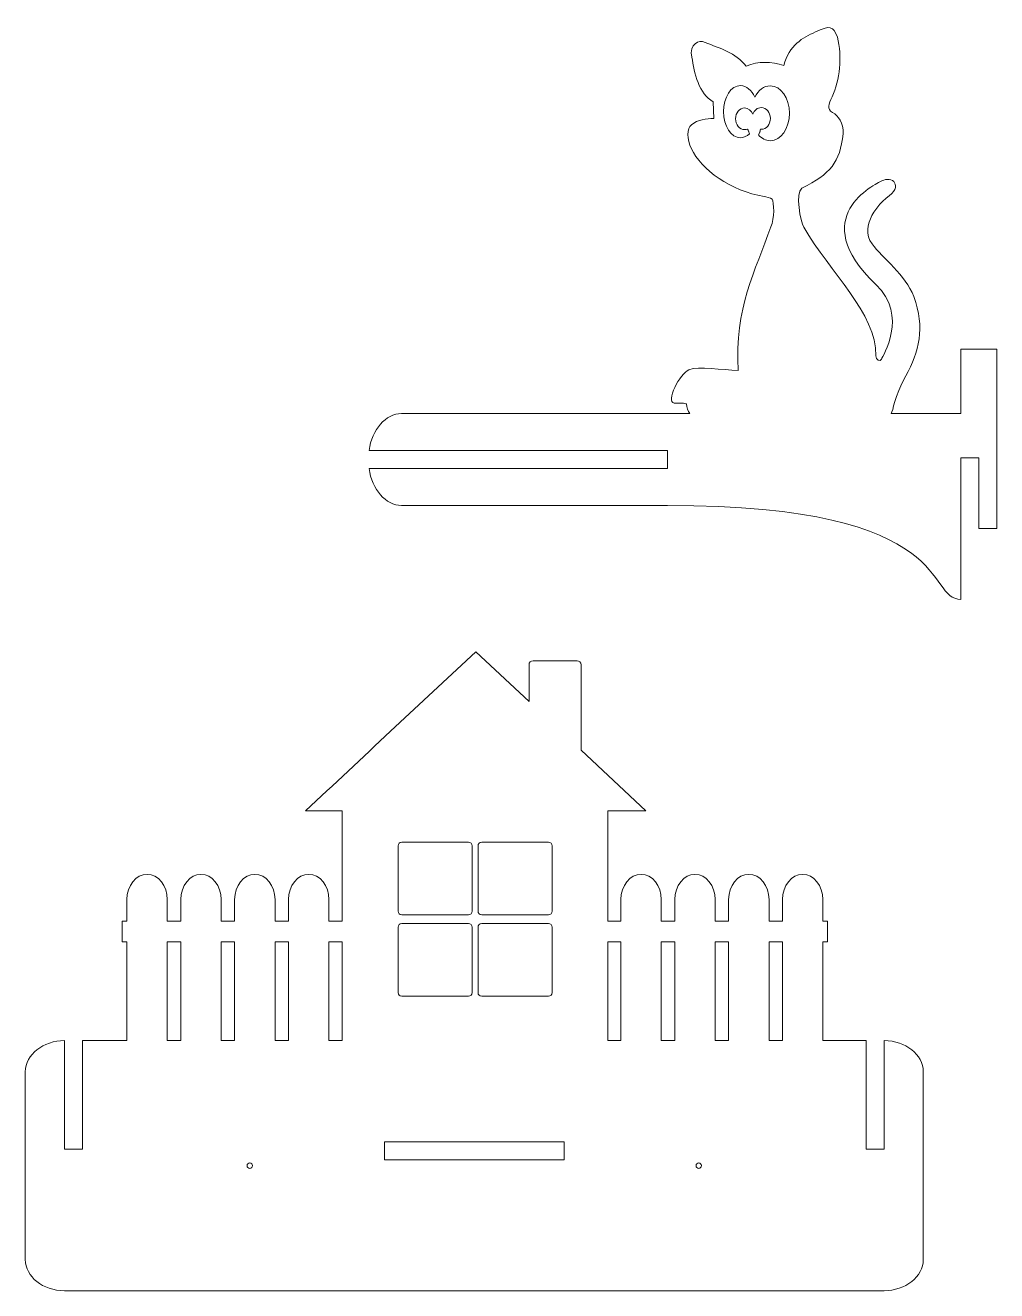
# Model space of a CAD drawing. Header units: millimetres. Extents: x -643 to 461, y -618 to 587.
# Drawn here: x -643 to -102, y -117 to 587 of the extents above; entities that cross this region are included whole.
import ezdxf

# ---------------------------------------------------------------- set-up
doc = ezdxf.new("R2010")
doc.units = ezdxf.units.MM
doc.header["$MEASUREMENT"] = 0
doc.layers.add('layer 1', color=7, linetype='Continuous')
doc.layers.add('layer 2', color=7, linetype='Continuous')

msp = doc.modelspace()

# ---------------------------------------------------------------- linework, layer by layer
at = {"layer": 'layer 1', "color": 250, "lineweight": 9}
for points, knots in [([(-621.4244, 22.0459), (-621.4244, 22.0459), (-621.4244, -38.4746), (-621.4244, -38.4746), (-621.4244, -38.4746), (-621.4244, -38.4746), (-611.4243, -38.4746), (-611.4243, -38.4746), (-611.4243, -38.4746), (-611.4243, -38.4746), (-611.4243, 22.0459), (-611.4243, 22.0459), (-611.4243, 22.0459), (-611.4243, 22.0459), (-586.7422, 22.046), (-586.7422, 22.046), (-586.7422, 22.046), (-586.7422, 22.046), (-586.7422, 77.0802), (-586.7422, 77.0802), (-586.7422, 77.0802), (-586.7422, 77.0802), (-589.383, 77.0802), (-589.383, 77.0802), (-589.383, 77.0802), (-589.383, 77.0802), (-589.383, 88.4972), (-589.383, 88.4972), (-589.383, 88.4972), (-589.383, 88.4972), (-586.7422, 88.4972), (-586.7422, 88.4972), (-586.7422, 88.4972), (-586.7422, 88.4972), (-586.7422, 100.6166), (-586.7422, 100.6166), (-586.7422, 100.6166), (-586.7422, 108.3038), (-581.6779, 114.5932), (-575.4882, 114.5932), (-575.4882, 114.5932), (-569.2985, 114.5932), (-564.2343, 108.3038), (-564.2343, 100.6166), (-564.2343, 100.6166), (-564.2343, 100.6166), (-564.2343, 88.4972), (-564.2343, 88.4972), (-564.2343, 88.4972), (-564.2343, 88.4972), (-556.7422, 88.4972), (-556.7422, 88.4972), (-556.7422, 88.4972), (-556.7422, 88.4972), (-556.7422, 100.6166), (-556.7422, 100.6166), (-556.7422, 100.6166), (-556.7422, 108.3038), (-551.678, 114.5932), (-545.4883, 114.5932), (-545.4883, 114.5932), (-539.2986, 114.5932), (-534.2343, 108.3038), (-534.2343, 100.6166), (-534.2343, 100.6166), (-534.2343, 100.6166), (-534.2343, 88.4972), (-534.2343, 88.4972), (-534.2343, 88.4972), (-534.2343, 88.4972), (-526.7421, 88.4972), (-526.7421, 88.4972), (-526.7421, 88.4972), (-526.7421, 88.4972), (-526.7421, 100.6166), (-526.7421, 100.6166), (-526.7421, 100.6166), (-526.7421, 108.3038), (-521.678, 114.5932), (-515.4883, 114.5932), (-515.4883, 114.5932), (-509.2986, 114.5932), (-504.2344, 108.3038), (-504.2344, 100.6166), (-504.2344, 100.6166), (-504.2344, 100.6166), (-504.2344, 88.4972), (-504.2344, 88.4972), (-504.2344, 88.4972), (-504.2344, 88.4972), (-496.7421, 88.4972), (-496.7421, 88.4972), (-496.7421, 88.4972), (-496.7421, 88.4972), (-496.7421, 100.6166), (-496.7421, 100.6166), (-496.7421, 100.6166), (-496.7421, 108.3038), (-491.6779, 114.5932), (-485.4882, 114.5932), (-485.4882, 114.5932), (-479.2985, 114.5932), (-474.2343, 108.3038), (-474.2343, 100.6166), (-474.2343, 100.6166), (-474.2343, 100.6166), (-474.2343, 88.4972), (-474.2343, 88.4972), (-474.2343, 88.4972), (-474.2343, 88.4972), (-466.9481, 88.4972), (-466.9481, 88.4972), (-466.9481, 88.4972), (-466.9481, 88.4972), (-466.9481, 149.9168), (-466.9481, 149.9168), (-466.9481, 149.9168), (-466.9481, 149.9168), (-487.2824, 149.9168), (-487.2824, 149.9168), (-487.2824, 149.9168), (-471.489, 164.6889), (-455.6953, 179.461), (-439.9018, 194.2331), (-439.9018, 194.2331), (-439.9018, 194.2331), (-392.5212, 238.5492), (-392.5212, 238.5492), (-392.5212, 238.5492), (-392.5212, 238.5492), (-362.837, 210.7849), (-362.837, 210.7849), (-362.837, 210.7849), (-362.837, 210.7849), (-362.837, 231.2097), (-362.837, 231.2097), (-362.837, 231.2097), (-362.837, 232.4656), (-361.8095, 233.4931), (-360.5537, 233.4931), (-360.5537, 233.4931), (-360.5537, 233.4931), (-336.0887, 233.4931), (-336.0887, 233.4931), (-336.0887, 233.4931), (-334.8328, 233.4931), (-333.8053, 232.4656), (-333.8053, 231.2097), (-333.8053, 231.2097), (-333.8053, 231.2097), (-333.8053, 183.6308), (-333.8053, 183.6308), (-333.8053, 183.6308), (-333.8053, 183.6308), (-297.7602, 149.9168), (-297.7602, 149.9168), (-297.7602, 149.9168), (-297.7602, 149.9168), (-318.8533, 149.9168), (-318.8533, 149.9168), (-318.8533, 149.9168), (-318.8533, 149.9168), (-318.8533, 88.4972), (-318.8533, 88.4972), (-318.8533, 88.4972), (-318.8533, 88.4972), (-311.6769, 88.4972), (-311.6769, 88.4972), (-311.6769, 88.4972), (-311.6769, 88.4972), (-311.6769, 100.6166), (-311.6769, 100.6166), (-311.6769, 100.6166), (-311.6769, 108.3038), (-306.6127, 114.5932), (-300.423, 114.5932), (-300.423, 114.5932), (-294.2333, 114.5932), (-289.1691, 108.3038), (-289.1691, 100.6166), (-289.1691, 100.6166), (-289.1691, 100.6166), (-289.1691, 88.4972), (-289.1691, 88.4972), (-289.1691, 88.4972), (-289.1691, 88.4972), (-281.6768, 88.4972), (-281.6768, 88.4972), (-281.6768, 88.4972), (-281.6768, 88.4972), (-281.6768, 100.6166), (-281.6768, 100.6166), (-281.6768, 100.6166), (-281.6768, 108.3038), (-276.6126, 114.5932), (-270.4229, 114.5932), (-270.4229, 114.5932), (-264.2333, 114.5932), (-259.1691, 108.3038), (-259.1691, 100.6166), (-259.1691, 100.6166), (-259.1691, 100.6166), (-259.1691, 88.4972), (-259.1691, 88.4972), (-259.1691, 88.4972), (-259.1691, 88.4972), (-251.6768, 88.4972), (-251.6768, 88.4972), (-251.6768, 88.4972), (-251.6768, 88.4972), (-251.6768, 100.6166), (-251.6768, 100.6166), (-251.6768, 100.6166), (-251.6768, 108.3038), (-246.6126, 114.5932), (-240.4229, 114.5932), (-240.4229, 114.5932), (-234.2332, 114.5932), (-229.169, 108.3038), (-229.169, 100.6166), (-229.169, 100.6166), (-229.169, 100.6166), (-229.169, 88.4972), (-229.169, 88.4972), (-229.169, 88.4972), (-229.169, 88.4972), (-221.6769, 88.4972), (-221.6769, 88.4972), (-221.6769, 88.4972), (-221.6769, 88.4972), (-221.6769, 100.6166), (-221.6769, 100.6166), (-221.6769, 100.6166), (-221.6769, 108.3038), (-216.6127, 114.5932), (-210.423, 114.5932), (-210.423, 114.5932), (-204.2333, 114.5932), (-199.169, 108.3038), (-199.169, 100.6166), (-199.169, 100.6166), (-199.169, 100.6166), (-199.169, 88.4972), (-199.169, 88.4972), (-199.169, 88.4972), (-199.169, 88.4972), (-196.5282, 88.4972), (-196.5282, 88.4972), (-196.5282, 88.4972), (-196.5282, 88.4972), (-196.5282, 77.0802), (-196.5282, 77.0802), (-196.5282, 77.0802), (-196.5282, 77.0802), (-199.169, 77.0802), (-199.169, 77.0802), (-199.169, 77.0802), (-199.169, 77.0802), (-199.169, 22.0468), (-199.169, 22.0468), (-199.169, 22.0468), (-199.169, 22.0468), (-175.0295, 22.0469), (-175.0295, 22.0469), (-175.0295, 22.0469), (-175.0295, 22.0469), (-175.0295, -38.4736), (-175.0295, -38.4736), (-175.0295, -38.4736), (-175.0295, -38.4736), (-165.0296, -38.4736), (-165.0296, -38.4736), (-165.0296, -38.4736), (-165.0296, -38.4736), (-165.0296, 22.0459), (-165.0296, 22.0459), (-165.0296, 22.0459), (-153.0821, 22.0042), (-143.3233, 14.2263), (-143.3233, 4.7246), (-143.3233, 4.7246), (-143.3233, 4.7246), (-143.3233, -99.8609), (-143.3233, -99.8609), (-143.3233, -99.8609), (-143.3233, -109.3881), (-153.1345, -117.1831), (-165.1258, -117.1831), (-165.1258, -117.1831), (-165.1258, -117.1831), (-621.5207, -117.1831), (-621.5207, -117.1831), (-621.5207, -117.1831), (-633.5121, -117.1831), (-643.3232, -109.3881), (-643.3232, -99.8609), (-643.3232, -99.8609), (-643.3232, -99.8609), (-643.3232, 4.7246), (-643.3232, 4.7246), (-643.3232, 4.7246), (-643.3232, 14.2519), (-633.4159, 22.0459), (-621.4244, 22.0459)], [0, 0, 0, 0, 0.01298701, 0.01298701, 0.01298701, 0.01298701, 0.02597403, 0.02597403, 0.02597403, 0.02597403, 0.03896104, 0.03896104, 0.03896104, 0.03896104, 0.05194805, 0.05194805, 0.05194805, 0.05194805, 0.06493506, 0.06493506, 0.06493506, 0.06493506, 0.07792208, 0.07792208, 0.07792208, 0.07792208, 0.09090909, 0.09090909, 0.09090909, 0.09090909, 0.1038961, 0.1038961, 0.1038961, 0.1038961, 0.11688312, 0.11688312, 0.11688312, 0.11688312, 0.12987013, 0.12987013, 0.12987013, 0.12987013, 0.14285714, 0.14285714, 0.14285714, 0.14285714, 0.15584416, 0.15584416, 0.15584416, 0.15584416, 0.16883117, 0.16883117, 0.16883117, 0.16883117, 0.18181818, 0.18181818, 0.18181818, 0.18181818, 0.19480519, 0.19480519, 0.19480519, 0.19480519, 0.20779221, 0.20779221, 0.20779221, 0.20779221, 0.22077922, 0.22077922, 0.22077922, 0.22077922, 0.23376623, 0.23376623, 0.23376623, 0.23376623, 0.24675325, 0.24675325, 0.24675325, 0.24675325, 0.25974026, 0.25974026, 0.25974026, 0.25974026, 0.27272727, 0.27272727, 0.27272727, 0.27272727, 0.28571429, 0.28571429, 0.28571429, 0.28571429, 0.2987013, 0.2987013, 0.2987013, 0.2987013, 0.31168831, 0.31168831, 0.31168831, 0.31168831, 0.32467532, 0.32467532, 0.32467532, 0.32467532, 0.33766234, 0.33766234, 0.33766234, 0.33766234, 0.35064935, 0.35064935, 0.35064935, 0.35064935, 0.36363636, 0.36363636, 0.36363636, 0.36363636, 0.37662338, 0.37662338, 0.37662338, 0.37662338, 0.38961039, 0.38961039, 0.38961039, 0.38961039, 0.4025974, 0.4025974, 0.4025974, 0.4025974, 0.41558442, 0.41558442, 0.41558442, 0.41558442, 0.42857143, 0.42857143, 0.42857143, 0.42857143, 0.44155844, 0.44155844, 0.44155844, 0.44155844, 0.45454545, 0.45454545, 0.45454545, 0.45454545, 0.46753247, 0.46753247, 0.46753247, 0.46753247, 0.48051948, 0.48051948, 0.48051948, 0.48051948, 0.49350649, 0.49350649, 0.49350649, 0.49350649, 0.50649351, 0.50649351, 0.50649351, 0.50649351, 0.51948052, 0.51948052, 0.51948052, 0.51948052, 0.53246753, 0.53246753, 0.53246753, 0.53246753, 0.54545455, 0.54545455, 0.54545455, 0.54545455, 0.55844156, 0.55844156, 0.55844156, 0.55844156, 0.57142857, 0.57142857, 0.57142857, 0.57142857, 0.58441558, 0.58441558, 0.58441558, 0.58441558, 0.5974026, 0.5974026, 0.5974026, 0.5974026, 0.61038961, 0.61038961, 0.61038961, 0.61038961, 0.62337662, 0.62337662, 0.62337662, 0.62337662, 0.63636364, 0.63636364, 0.63636364, 0.63636364, 0.64935065, 0.64935065, 0.64935065, 0.64935065, 0.66233766, 0.66233766, 0.66233766, 0.66233766, 0.67532468, 0.67532468, 0.67532468, 0.67532468, 0.68831169, 0.68831169, 0.68831169, 0.68831169, 0.7012987, 0.7012987, 0.7012987, 0.7012987, 0.71428571, 0.71428571, 0.71428571, 0.71428571, 0.72727273, 0.72727273, 0.72727273, 0.72727273, 0.74025974, 0.74025974, 0.74025974, 0.74025974, 0.75324675, 0.75324675, 0.75324675, 0.75324675, 0.76623377, 0.76623377, 0.76623377, 0.76623377, 0.77922078, 0.77922078, 0.77922078, 0.77922078, 0.79220779, 0.79220779, 0.79220779, 0.79220779, 0.80519481, 0.80519481, 0.80519481, 0.80519481, 0.81818182, 0.81818182, 0.81818182, 0.81818182, 0.83116883, 0.83116883, 0.83116883, 0.83116883, 0.84415584, 0.84415584, 0.84415584, 0.84415584, 0.85714286, 0.85714286, 0.85714286, 0.85714286, 0.87012987, 0.87012987, 0.87012987, 0.87012987, 0.88311688, 0.88311688, 0.88311688, 0.88311688, 0.8961039, 0.8961039, 0.8961039, 0.8961039, 0.90909091, 0.90909091, 0.90909091, 0.90909091, 0.92207792, 0.92207792, 0.92207792, 0.92207792, 0.93506494, 0.93506494, 0.93506494, 0.93506494, 0.94805195, 0.94805195, 0.94805195, 0.94805195, 0.96103896, 0.96103896, 0.96103896, 0.96103896, 0.97402597, 0.97402597, 0.97402597, 0.97402597, 1, 1, 1, 1]), ([(-394.4785, 94.1074), (-394.4785, 92.9953), (-395.3883, 92.0854), (-396.5004, 92.0854), (-396.5004, 92.0854), (-396.5004, 92.0854), (-433.7207, 92.0854), (-433.7207, 92.0854), (-433.7207, 92.0854), (-434.8328, 92.0854), (-435.7428, 92.9953), (-435.7428, 94.1074), (-435.7428, 94.1074), (-435.7428, 94.1074), (-435.7428, 130.5122), (-435.7428, 130.5122), (-435.7428, 130.5122), (-435.7428, 131.6243), (-434.8328, 132.5342), (-433.7207, 132.5342), (-433.7207, 132.5342), (-433.7207, 132.5342), (-396.5004, 132.5342), (-396.5004, 132.5342), (-396.5004, 132.5342), (-395.3883, 132.5342), (-394.4785, 131.6243), (-394.4785, 130.5122), (-394.4785, 130.5122), (-394.4785, 130.5122), (-394.4785, 94.1074), (-394.4785, 94.1074)], [0, 0, 0, 0, 0.11111111, 0.11111111, 0.11111111, 0.11111111, 0.22222222, 0.22222222, 0.22222222, 0.22222222, 0.33333333, 0.33333333, 0.33333333, 0.33333333, 0.44444444, 0.44444444, 0.44444444, 0.44444444, 0.55555556, 0.55555556, 0.55555556, 0.55555556, 0.66666667, 0.66666667, 0.66666667, 0.66666667, 0.77777778, 0.77777778, 0.77777778, 0.77777778, 1, 1, 1, 1]), ([(-349.9521, 94.1078), (-349.9521, 92.9954), (-350.8621, 92.0854), (-351.9746, 92.0854), (-351.9746, 92.0854), (-351.9746, 92.0854), (-389.1941, 92.0854), (-389.1941, 92.0854), (-389.1941, 92.0854), (-390.3064, 92.0854), (-391.2165, 92.9954), (-391.2165, 94.1078), (-391.2165, 94.1078), (-391.2165, 94.1078), (-391.2165, 130.5118), (-391.2165, 130.5118), (-391.2165, 130.5118), (-391.2165, 131.6242), (-390.3064, 132.5342), (-389.1941, 132.5342), (-389.1941, 132.5342), (-389.1941, 132.5342), (-351.9746, 132.5342), (-351.9746, 132.5342), (-351.9746, 132.5342), (-350.8621, 132.5342), (-349.9521, 131.6242), (-349.9521, 130.5118), (-349.9521, 130.5118), (-349.9521, 130.5118), (-349.9521, 94.1078), (-349.9521, 94.1078)], [0, 0, 0, 0, 0.11111111, 0.11111111, 0.11111111, 0.11111111, 0.22222222, 0.22222222, 0.22222222, 0.22222222, 0.33333333, 0.33333333, 0.33333333, 0.33333333, 0.44444444, 0.44444444, 0.44444444, 0.44444444, 0.55555556, 0.55555556, 0.55555556, 0.55555556, 0.66666667, 0.66666667, 0.66666667, 0.66666667, 0.77777778, 0.77777778, 0.77777778, 0.77777778, 1, 1, 1, 1]), ([(-394.4785, 48.766), (-394.4785, 47.6536), (-395.3884, 46.7436), (-396.5009, 46.7436), (-396.5009, 46.7436), (-396.5009, 46.7436), (-433.7204, 46.7436), (-433.7204, 46.7436), (-433.7204, 46.7436), (-434.8327, 46.7436), (-435.7428, 47.6536), (-435.7428, 48.766), (-435.7428, 48.766), (-435.7428, 48.766), (-435.7428, 85.17), (-435.7428, 85.17), (-435.7428, 85.17), (-435.7428, 86.2824), (-434.8327, 87.1924), (-433.7204, 87.1924), (-433.7204, 87.1924), (-433.7204, 87.1924), (-396.5009, 87.1924), (-396.5009, 87.1924), (-396.5009, 87.1924), (-395.3884, 87.1924), (-394.4785, 86.2824), (-394.4785, 85.17), (-394.4785, 85.17), (-394.4785, 85.17), (-394.4785, 48.766), (-394.4785, 48.766)], [0, 0, 0, 0, 0.11111111, 0.11111111, 0.11111111, 0.11111111, 0.22222222, 0.22222222, 0.22222222, 0.22222222, 0.33333333, 0.33333333, 0.33333333, 0.33333333, 0.44444444, 0.44444444, 0.44444444, 0.44444444, 0.55555556, 0.55555556, 0.55555556, 0.55555556, 0.66666667, 0.66666667, 0.66666667, 0.66666667, 0.77777778, 0.77777778, 0.77777778, 0.77777778, 1, 1, 1, 1]), ([(-349.9521, 48.766), (-349.9521, 47.6536), (-350.8621, 46.7436), (-351.9746, 46.7436), (-351.9746, 46.7436), (-351.9746, 46.7436), (-389.1941, 46.7436), (-389.1941, 46.7436), (-389.1941, 46.7436), (-390.3064, 46.7436), (-391.2165, 47.6536), (-391.2165, 48.766), (-391.2165, 48.766), (-391.2165, 48.766), (-391.2165, 85.17), (-391.2165, 85.17), (-391.2165, 85.17), (-391.2165, 86.2824), (-390.3064, 87.1924), (-389.1941, 87.1924), (-389.1941, 87.1924), (-389.1941, 87.1924), (-351.9746, 87.1924), (-351.9746, 87.1924), (-351.9746, 87.1924), (-350.8621, 87.1924), (-349.9521, 86.2824), (-349.9521, 85.17), (-349.9521, 85.17), (-349.9521, 85.17), (-349.9521, 48.766), (-349.9521, 48.766)], [0, 0, 0, 0, 0.11111111, 0.11111111, 0.11111111, 0.11111111, 0.22222222, 0.22222222, 0.22222222, 0.22222222, 0.33333333, 0.33333333, 0.33333333, 0.33333333, 0.44444444, 0.44444444, 0.44444444, 0.44444444, 0.55555556, 0.55555556, 0.55555556, 0.55555556, 0.66666667, 0.66666667, 0.66666667, 0.66666667, 0.77777778, 0.77777778, 0.77777778, 0.77777778, 1, 1, 1, 1]), ([(-564.2343, 22.046), (-564.2343, 22.046), (-556.7422, 22.046), (-556.7422, 22.046), (-556.7422, 22.046), (-556.7422, 22.046), (-556.7422, 77.0802), (-556.7422, 77.0802), (-556.7422, 77.0802), (-556.7422, 77.0802), (-564.2343, 77.0802), (-564.2343, 77.0802), (-564.2343, 77.0802), (-564.2343, 77.0802), (-564.2343, 22.046), (-564.2343, 22.046)], [0, 0, 0, 0, 0.2, 0.2, 0.2, 0.2, 0.4, 0.4, 0.4, 0.4, 0.6, 0.6, 0.6, 0.6, 1, 1, 1, 1]), ([(-534.2343, 22.0461), (-534.2343, 22.0461), (-526.7421, 22.0461), (-526.7421, 22.0461), (-526.7421, 22.0461), (-526.7421, 22.0461), (-526.7421, 77.0802), (-526.7421, 77.0802), (-526.7421, 77.0802), (-526.7421, 77.0802), (-534.2343, 77.0802), (-534.2343, 77.0802), (-534.2343, 77.0802), (-534.2343, 77.0802), (-534.2343, 22.0461), (-534.2343, 22.0461)], [0, 0, 0, 0, 0.2, 0.2, 0.2, 0.2, 0.4, 0.4, 0.4, 0.4, 0.6, 0.6, 0.6, 0.6, 1, 1, 1, 1]), ([(-504.2344, 22.0461), (-504.2344, 22.0461), (-496.7421, 22.0462), (-496.7421, 22.0462), (-496.7421, 22.0462), (-496.7421, 22.0462), (-496.7421, 77.0802), (-496.7421, 77.0802), (-496.7421, 77.0802), (-496.7421, 77.0802), (-504.2344, 77.0802), (-504.2344, 77.0802), (-504.2344, 77.0802), (-504.2344, 77.0802), (-504.2344, 22.0461), (-504.2344, 22.0461)], [0, 0, 0, 0, 0.2, 0.2, 0.2, 0.2, 0.4, 0.4, 0.4, 0.4, 0.6, 0.6, 0.6, 0.6, 1, 1, 1, 1]), ([(-474.2343, 22.0462), (-474.2343, 22.0462), (-466.9481, 22.0462), (-466.9481, 22.0462), (-466.9481, 22.0462), (-466.9481, 22.0462), (-466.9481, 77.0802), (-466.9481, 77.0802), (-466.9481, 77.0802), (-466.9481, 77.0802), (-474.2343, 77.0802), (-474.2343, 77.0802), (-474.2343, 77.0802), (-474.2343, 77.0802), (-474.2343, 22.0462), (-474.2343, 22.0462)], [0, 0, 0, 0, 0.2, 0.2, 0.2, 0.2, 0.4, 0.4, 0.4, 0.4, 0.6, 0.6, 0.6, 0.6, 1, 1, 1, 1]), ([(-318.8533, 22.0466), (-318.8533, 22.0466), (-311.6769, 22.0466), (-311.6769, 22.0466), (-311.6769, 22.0466), (-311.6769, 22.0466), (-311.6769, 77.0802), (-311.6769, 77.0802), (-311.6769, 77.0802), (-311.6769, 77.0802), (-318.8533, 77.0802), (-318.8533, 77.0802), (-318.8533, 77.0802), (-318.8533, 77.0802), (-318.8533, 22.0466), (-318.8533, 22.0466)], [0, 0, 0, 0, 0.2, 0.2, 0.2, 0.2, 0.4, 0.4, 0.4, 0.4, 0.6, 0.6, 0.6, 0.6, 1, 1, 1, 1]), ([(-289.1691, 22.0466), (-289.1691, 22.0466), (-281.6768, 22.0467), (-281.6768, 22.0467), (-281.6768, 22.0467), (-281.6768, 22.0467), (-281.6768, 77.0802), (-281.6768, 77.0802), (-281.6768, 77.0802), (-281.6768, 77.0802), (-289.1691, 77.0802), (-289.1691, 77.0802), (-289.1691, 77.0802), (-289.1691, 77.0802), (-289.1691, 22.0466), (-289.1691, 22.0466)], [0, 0, 0, 0, 0.2, 0.2, 0.2, 0.2, 0.4, 0.4, 0.4, 0.4, 0.6, 0.6, 0.6, 0.6, 1, 1, 1, 1]), ([(-259.1691, 22.0467), (-259.1691, 22.0467), (-251.6768, 22.0467), (-251.6768, 22.0467), (-251.6768, 22.0467), (-251.6768, 22.0467), (-251.6768, 77.0802), (-251.6768, 77.0802), (-251.6768, 77.0802), (-251.6768, 77.0802), (-259.1691, 77.0802), (-259.1691, 77.0802), (-259.1691, 77.0802), (-259.1691, 77.0802), (-259.1691, 22.0467), (-259.1691, 22.0467)], [0, 0, 0, 0, 0.2, 0.2, 0.2, 0.2, 0.4, 0.4, 0.4, 0.4, 0.6, 0.6, 0.6, 0.6, 1, 1, 1, 1]), ([(-229.169, 22.0468), (-229.169, 22.0468), (-221.6769, 22.0468), (-221.6769, 22.0468), (-221.6769, 22.0468), (-221.6769, 22.0468), (-221.6769, 77.0802), (-221.6769, 77.0802), (-221.6769, 77.0802), (-221.6769, 77.0802), (-229.169, 77.0802), (-229.169, 77.0802), (-229.169, 77.0802), (-229.169, 77.0802), (-229.169, 22.0468), (-229.169, 22.0468)], [0, 0, 0, 0, 0.2, 0.2, 0.2, 0.2, 0.4, 0.4, 0.4, 0.4, 0.6, 0.6, 0.6, 0.6, 1, 1, 1, 1]), ([(-443.275, -34.3243), (-443.275, -34.3243), (-343.2749, -34.3243), (-343.2749, -34.3243), (-343.2749, -34.3243), (-343.2749, -34.3243), (-343.2749, -44.3243), (-343.2749, -44.3243), (-343.2749, -44.3243), (-343.2749, -44.3243), (-443.275, -44.3243), (-443.275, -44.3243), (-443.275, -44.3243), (-443.275, -44.3243), (-443.275, -34.3243), (-443.275, -34.3243)], [0, 0, 0, 0, 0.2, 0.2, 0.2, 0.2, 0.4, 0.4, 0.4, 0.4, 0.6, 0.6, 0.6, 0.6, 1, 1, 1, 1]), ([(-518.3232, -49.0681), (-519.1515, -49.0681), (-519.8233, -48.3964), (-519.8233, -47.5681), (-519.8233, -47.5681), (-519.8233, -46.7398), (-519.1515, -46.0681), (-518.3232, -46.0681), (-518.3232, -46.0681), (-517.4951, -46.0681), (-516.8232, -46.7398), (-516.8232, -47.5681), (-516.8232, -47.5681), (-516.8232, -48.3964), (-517.4951, -49.0681), (-518.3232, -49.0681)], [0, 0, 0, 0, 0.2, 0.2, 0.2, 0.2, 0.4, 0.4, 0.4, 0.4, 0.6, 0.6, 0.6, 0.6, 1, 1, 1, 1]), ([(-268.3233, -49.0681), (-269.1515, -49.0681), (-269.8233, -48.3964), (-269.8233, -47.5681), (-269.8233, -47.5681), (-269.8233, -46.7398), (-269.1515, -46.0681), (-268.3233, -46.0681), (-268.3233, -46.0681), (-267.495, -46.0681), (-266.8232, -46.7398), (-266.8232, -47.5681), (-266.8232, -47.5681), (-266.8232, -48.3964), (-267.495, -49.0681), (-268.3233, -49.0681)], [0, 0, 0, 0, 0.2, 0.2, 0.2, 0.2, 0.4, 0.4, 0.4, 0.4, 0.6, 0.6, 0.6, 0.6, 1, 1, 1, 1])]:
    msp.add_open_spline(points, degree=3, knots=knots, dxfattribs=at)
at = {"layer": 'layer 2', "color": 30, "lineweight": 9}
for points, knots in [([(-433.8042, 371.1214), (-433.8042, 371.1214), (-273.1876, 371.1214), (-273.1876, 371.1214), (-273.1876, 371.1214), (-274.3727, 372.3327), (-274.9414, 374.7984), (-275.1546, 376.3157), (-275.1546, 376.3157), (-275.3407, 377.2294), (-279.7033, 376.7477), (-281.978, 376.9632), (-281.978, 376.9632), (-286.8963, 377.3707), (-278.8509, 393.5538), (-273.7635, 395.4425), (-273.7635, 395.4425), (-268.3418, 397.9083), (-255.4481, 395.211), (-246.2906, 395.0947), (-246.2906, 395.0947), (-248.6144, 429.7742), (-236.7021, 450.5821), (-228.2071, 475.0795), (-228.2071, 475.0795), (-226.0608, 479.3955), (-226.264, 489.0283), (-227.5116, 490.3809), (-227.5116, 490.3809), (-228.2449, 491.3207), (-230.9843, 491.813), (-231.9402, 491.9645), (-231.9402, 491.9645), (-250.0546, 494.8335), (-267.2591, 507.0648), (-272.3725, 518.5494), (-272.3725, 518.5494), (-274.8084, 523.8544), (-275.1193, 529.922), (-272.3358, 531.9152), (-272.3358, 531.9152), (-269.0032, 534.6418), (-263.8556, 535.403), (-260.0009, 535.4286), (-260.0009, 535.4286), (-260.0009, 535.4286), (-260.2003, 544.7125), (-260.2003, 544.7125), (-260.2003, 544.7125), (-268.3466, 549.0227), (-270.783, 560.6753), (-272.1426, 569.5175), (-272.1426, 569.5175), (-273.7859, 576.6216), (-268.296, 579.6276), (-264.7197, 577.7555), (-264.7197, 577.7555), (-256.6055, 574.279), (-247.7962, 572.1972), (-241.9447, 564.451), (-241.9447, 564.451), (-235.1051, 567.4427), (-227.9175, 567.0347), (-220.9041, 564.7972), (-220.9041, 564.7972), (-218.1108, 576.1911), (-210.2712, 580.4384), (-203.3891, 583.5533), (-203.3891, 583.5533), (-195.7188, 587.2426), (-193.2998, 587.0175), (-191.0528, 580.5771), (-191.0528, 580.5771), (-188.3554, 570.0019), (-189.6611, 556.5075), (-194.0978, 547.4583), (-194.0978, 547.4583), (-195.8468, 543.2644), (-197.2469, 540.7266), (-193.8188, 538.7558), (-193.8188, 538.7558), (-190.53, 536.7775), (-187.589, 532.9702), (-187.9534, 526.8967), (-187.9534, 526.8967), (-189.6596, 510.8843), (-195.019, 504.4598), (-210.8191, 496.6406), (-210.8191, 496.6406), (-214.6774, 493.7534), (-211.7044, 477.9666), (-209.8628, 474.904), (-209.8628, 474.904), (-195.4781, 449.6994), (-169.1007, 427.0177), (-169.7829, 403.1737), (-169.7829, 403.1737), (-169.816, 400.8786), (-167.1806, 399.8236), (-166.5874, 401.4568), (-166.5874, 401.4568), (-166.1703, 402.5876), (-151.3085, 425.5797), (-169.6559, 442.9885), (-169.6559, 442.9885), (-209.2461, 480.5535), (-169.7855, 498.8349), (-166.3437, 500.6723), (-166.3437, 500.6723), (-160.9038, 503.5766), (-153.5832, 498.1313), (-163.927, 490.9468), (-163.927, 490.9468), (-166.8328, 488.9285), (-179.542, 476.0337), (-171.8002, 465.5454), (-171.8002, 465.5454), (-165.8258, 457.452), (-153.2238, 448.4257), (-148.5963, 436.196), (-148.5963, 436.196), (-142.0373, 418.8603), (-145.6723, 405.5233), (-153.0322, 392.0193), (-153.0322, 392.0193), (-159.4963, 380.1593), (-159.9766, 372.8025), (-161.2105, 371.1214), (-161.2105, 371.1214), (-161.2105, 371.1214), (-122.2946, 371.1214), (-122.2946, 371.1214), (-122.2946, 371.1214), (-122.2946, 371.1214), (-122.2946, 406.9055), (-122.2946, 406.9055), (-122.2946, 406.9055), (-122.2946, 406.9055), (-102.3979, 406.9055), (-102.3979, 406.9055), (-102.3979, 406.9055), (-102.3979, 406.9055), (-102.3979, 307.0487), (-102.3979, 307.0487), (-102.3979, 307.0487), (-102.3979, 307.0487), (-112.3015, 307.0487), (-112.3015, 307.0487), (-112.3015, 307.0487), (-112.3015, 307.0487), (-112.3015, 346.385), (-112.3015, 346.385), (-112.3015, 346.385), (-112.3015, 346.385), (-122.3015, 346.385), (-122.3015, 346.385), (-122.3015, 346.385), (-122.3015, 346.385), (-122.3015, 267.6792), (-122.3015, 267.6792), (-122.3015, 267.6792), (-142.8898, 267.6109), (-122.3015, 319.9494), (-285.7587, 319.9494), (-285.7587, 319.9494), (-285.7587, 319.9494), (-433.8042, 319.9494), (-433.8042, 319.9494), (-433.8042, 319.9494), (-442.7248, 319.9494), (-450.2197, 328.8353), (-451.9098, 340.5353), (-451.9098, 340.5353), (-451.9098, 340.5353), (-285.7587, 340.5353), (-285.7587, 340.5353), (-285.7587, 340.5353), (-285.7587, 340.5353), (-285.7587, 350.5353), (-285.7587, 350.5353), (-285.7587, 350.5353), (-285.7587, 350.5353), (-451.9098, 350.5353), (-451.9098, 350.5353), (-451.9098, 350.5353), (-450.2201, 362.2355), (-442.7252, 371.1214), (-433.8042, 371.1214)], [0, 0, 0, 0, 0.02083333, 0.02083333, 0.02083333, 0.02083333, 0.04166667, 0.04166667, 0.04166667, 0.04166667, 0.0625, 0.0625, 0.0625, 0.0625, 0.08333333, 0.08333333, 0.08333333, 0.08333333, 0.10416667, 0.10416667, 0.10416667, 0.10416667, 0.125, 0.125, 0.125, 0.125, 0.14583333, 0.14583333, 0.14583333, 0.14583333, 0.16666667, 0.16666667, 0.16666667, 0.16666667, 0.1875, 0.1875, 0.1875, 0.1875, 0.20833333, 0.20833333, 0.20833333, 0.20833333, 0.22916667, 0.22916667, 0.22916667, 0.22916667, 0.25, 0.25, 0.25, 0.25, 0.27083333, 0.27083333, 0.27083333, 0.27083333, 0.29166667, 0.29166667, 0.29166667, 0.29166667, 0.3125, 0.3125, 0.3125, 0.3125, 0.33333333, 0.33333333, 0.33333333, 0.33333333, 0.35416667, 0.35416667, 0.35416667, 0.35416667, 0.375, 0.375, 0.375, 0.375, 0.39583333, 0.39583333, 0.39583333, 0.39583333, 0.41666667, 0.41666667, 0.41666667, 0.41666667, 0.4375, 0.4375, 0.4375, 0.4375, 0.45833333, 0.45833333, 0.45833333, 0.45833333, 0.47916667, 0.47916667, 0.47916667, 0.47916667, 0.5, 0.5, 0.5, 0.5, 0.52083333, 0.52083333, 0.52083333, 0.52083333, 0.54166667, 0.54166667, 0.54166667, 0.54166667, 0.5625, 0.5625, 0.5625, 0.5625, 0.58333333, 0.58333333, 0.58333333, 0.58333333, 0.60416667, 0.60416667, 0.60416667, 0.60416667, 0.625, 0.625, 0.625, 0.625, 0.64583333, 0.64583333, 0.64583333, 0.64583333, 0.66666667, 0.66666667, 0.66666667, 0.66666667, 0.6875, 0.6875, 0.6875, 0.6875, 0.70833333, 0.70833333, 0.70833333, 0.70833333, 0.72916667, 0.72916667, 0.72916667, 0.72916667, 0.75, 0.75, 0.75, 0.75, 0.77083333, 0.77083333, 0.77083333, 0.77083333, 0.79166667, 0.79166667, 0.79166667, 0.79166667, 0.8125, 0.8125, 0.8125, 0.8125, 0.83333333, 0.83333333, 0.83333333, 0.83333333, 0.85416667, 0.85416667, 0.85416667, 0.85416667, 0.875, 0.875, 0.875, 0.875, 0.89583333, 0.89583333, 0.89583333, 0.89583333, 0.91666667, 0.91666667, 0.91666667, 0.91666667, 0.9375, 0.9375, 0.9375, 0.9375, 0.95833333, 0.95833333, 0.95833333, 0.95833333, 1, 1, 1, 1]), ([(-228.5063, 553.551), (-232.0666, 553.551), (-235.2188, 551.0591), (-237.1602, 547.2279), (-237.1602, 547.2279), (-238.8618, 551.145), (-241.7702, 553.7244), (-245.0728, 553.7244), (-245.0728, 553.7244), (-250.3175, 553.7244), (-254.5675, 547.2167), (-254.5675, 539.1921), (-254.5675, 539.1921), (-254.5675, 531.1642), (-250.3175, 524.6566), (-245.0728, 524.6566), (-245.0728, 524.6566), (-243.2017, 524.6566), (-241.4556, 525.4881), (-239.9881, 526.9175), (-239.9881, 526.9175), (-240.1221, 527.1965), (-240.2443, 527.468), (-240.3536, 527.7165), (-240.3536, 527.7165), (-240.3536, 527.7165), (-240.3605, 527.7256), (-240.3605, 527.7256), (-240.3605, 527.7256), (-240.3605, 527.7256), (-240.4982, 528.0355), (-240.4982, 528.0355), (-240.4982, 528.0355), (-240.4982, 528.0355), (-240.4982, 528.0371), (-240.4982, 528.0371), (-240.4982, 528.0371), (-240.4982, 528.0371), (-240.5056, 528.0557), (-240.5056, 528.0557), (-240.5056, 528.0557), (-240.5056, 528.0557), (-240.5093, 528.0621), (-240.5093, 528.0621), (-240.5093, 528.0621), (-240.5093, 528.0621), (-240.5339, 528.1192), (-240.5339, 528.1192), (-240.5339, 528.1192), (-240.5339, 528.1192), (-240.5711, 528.1971), (-240.5711, 528.1971), (-240.5711, 528.1971), (-240.5711, 528.1971), (-240.5776, 528.2195), (-240.5776, 528.2195), (-240.5776, 528.2195), (-240.5776, 528.2195), (-240.5802, 528.2206), (-240.5802, 528.2206), (-240.5802, 528.2206), (-240.5802, 528.2206), (-240.5941, 528.2478), (-240.5941, 528.2478), (-240.5941, 528.2478), (-240.5941, 528.2478), (-240.607, 528.2744), (-240.607, 528.2744), (-240.607, 528.2744), (-240.607, 528.2744), (-240.6079, 528.2744), (-240.6079, 528.2744), (-240.6079, 528.2744), (-240.6079, 528.2744), (-240.6159, 528.2926), (-240.6159, 528.2926), (-240.6159, 528.2926), (-240.6159, 528.2926), (-240.6246, 528.3134), (-240.6246, 528.3134), (-240.6246, 528.3134), (-240.6246, 528.3134), (-240.6342, 528.3288), (-240.6342, 528.3288), (-240.6342, 528.3288), (-240.6342, 528.3288), (-240.6437, 528.3475), (-240.6437, 528.3475), (-240.6437, 528.3475), (-240.6437, 528.3475), (-240.6533, 528.3662), (-240.6533, 528.3662), (-240.6533, 528.3662), (-240.6533, 528.3662), (-240.6623, 528.3816), (-240.6623, 528.3816), (-240.6623, 528.3816), (-240.7328, 528.5246), (-240.8913, 528.9513), (-241.0886, 529.5071), (-241.0886, 529.5071), (-241.614, 529.2836), (-242.1836, 529.1604), (-242.7729, 529.1604), (-242.7729, 529.1604), (-245.5603, 529.1604), (-247.8224, 531.8736), (-247.8224, 535.2195), (-247.8224, 535.2195), (-247.8224, 538.5648), (-245.5603, 541.277), (-242.7729, 541.277), (-242.7729, 541.277), (-240.7205, 541.277), (-238.9539, 539.8092), (-238.1624, 537.7007), (-238.1624, 537.7007), (-237.4056, 539.9036), (-235.6011, 541.452), (-233.4939, 541.452), (-233.4939, 541.452), (-230.7017, 541.452), (-228.4386, 538.7382), (-228.4386, 535.3944), (-228.4386, 535.3944), (-228.4386, 532.048), (-230.7017, 529.3369), (-233.4939, 529.3369), (-233.4939, 529.3369), (-233.6666, 529.3369), (-233.8411, 529.3481), (-234.0123, 529.3694), (-234.0123, 529.3694), (-234.0378, 529.1502), (-234.0565, 529.0083), (-234.0565, 528.9891), (-234.0565, 528.9891), (-234.0565, 528.9891), (-234.0565, 528.9187), (-234.0565, 528.9187), (-234.0565, 528.9187), (-234.0565, 528.9187), (-234.0593, 528.9171), (-234.0593, 528.9171), (-234.0593, 528.9171), (-234.0593, 528.9171), (-234.0602, 528.851), (-234.0602, 528.851), (-234.0602, 528.851), (-234.0602, 528.851), (-234.0608, 528.8382), (-234.0608, 528.8382), (-234.0608, 528.8382), (-234.0608, 528.8382), (-234.0661, 528.7753), (-234.0661, 528.7753), (-234.0661, 528.7753), (-234.0661, 528.7753), (-234.0678, 528.7598), (-234.0678, 528.7598), (-234.0678, 528.7598), (-234.0678, 528.7598), (-234.0746, 528.6995), (-234.0746, 528.6995), (-234.0746, 528.6995), (-234.0746, 528.6995), (-234.0789, 528.6771), (-234.0789, 528.6771), (-234.0789, 528.6771), (-234.0874, 528.6227), (-234.0933, 528.5667), (-234.1066, 528.5086), (-234.1066, 528.5086), (-234.1066, 528.5086), (-234.1078, 528.5022), (-234.1078, 528.5022), (-234.1078, 528.5022), (-234.1078, 528.5022), (-234.1254, 528.4312), (-234.1254, 528.4312), (-234.1254, 528.4312), (-234.1254, 528.4312), (-234.1254, 528.4232), (-234.1254, 528.4232), (-234.1254, 528.4232), (-234.1254, 528.4232), (-234.1254, 528.4227), (-234.1254, 528.4227), (-234.1254, 528.4227), (-234.1254, 528.4227), (-234.1344, 528.3816), (-234.1344, 528.3816), (-234.1344, 528.3816), (-234.1344, 528.3816), (-234.1659, 528.259), (-234.1659, 528.259), (-234.1659, 528.259), (-234.1659, 528.259), (-234.1696, 528.2456), (-234.1696, 528.2456), (-234.1696, 528.2456), (-234.1696, 528.2456), (-234.1781, 528.2174), (-234.1781, 528.2174), (-234.1781, 528.2174), (-234.1781, 528.2174), (-234.1957, 528.1566), (-234.1957, 528.1566), (-234.1957, 528.1566), (-234.1957, 528.1566), (-234.2027, 528.1309), (-234.2027, 528.1309), (-234.2027, 528.1309), (-234.2027, 528.1309), (-234.2234, 528.068), (-234.2234, 528.068), (-234.2234, 528.068), (-234.2234, 528.068), (-234.2234, 528.0643), (-234.2234, 528.0643), (-234.2234, 528.0643), (-234.2234, 528.0643), (-234.2294, 528.0456), (-234.2294, 528.0456), (-234.2294, 528.0456), (-234.2294, 528.0456), (-234.2433, 528.0045), (-234.2433, 528.0045), (-234.2433, 528.0045), (-234.2433, 528.0045), (-234.2544, 527.9699), (-234.2544, 527.9699), (-234.2544, 527.9699), (-234.2544, 527.9699), (-234.2571, 527.9608), (-234.2571, 527.9608), (-234.2571, 527.9608), (-234.2571, 527.9608), (-234.2736, 527.9149), (-234.2736, 527.9149), (-234.2736, 527.9149), (-234.2736, 527.9149), (-234.2854, 527.8781), (-234.2854, 527.8781), (-234.2854, 527.8781), (-234.2854, 527.8781), (-234.2886, 527.8728), (-234.2886, 527.8728), (-234.2886, 527.8728), (-234.2886, 527.8728), (-234.2907, 527.8611), (-234.2907, 527.8611), (-234.2907, 527.8611), (-234.2907, 527.8611), (-234.3217, 527.7859), (-234.3217, 527.7859), (-234.3217, 527.7859), (-234.3217, 527.7859), (-234.3217, 527.7837), (-234.3217, 527.7837), (-234.3217, 527.7837), (-234.3217, 527.7837), (-234.3376, 527.7411), (-234.3376, 527.7411), (-234.3376, 527.7411), (-234.3376, 527.7411), (-234.3376, 527.74), (-234.3376, 527.74), (-234.3376, 527.74), (-234.3376, 527.74), (-234.3713, 527.6626), (-234.3713, 527.6626), (-234.3713, 527.6626), (-234.3713, 527.6626), (-234.4102, 527.5661), (-234.4102, 527.5661), (-234.4102, 527.5661), (-234.4102, 527.5661), (-234.4289, 527.5192), (-234.4289, 527.5192), (-234.4289, 527.5192), (-234.4289, 527.5192), (-234.439, 527.4968), (-234.439, 527.4968), (-234.439, 527.4968), (-234.439, 527.4968), (-234.4501, 527.476), (-234.4501, 527.476), (-234.4501, 527.476), (-234.4501, 527.476), (-234.4683, 527.4301), (-234.4683, 527.4301), (-234.4683, 527.4301), (-234.4683, 527.4301), (-234.4833, 527.4013), (-234.4833, 527.4013), (-234.4833, 527.4013), (-234.4833, 527.4013), (-234.4896, 527.3874), (-234.4896, 527.3874), (-234.4896, 527.3874), (-234.4896, 527.3874), (-234.5105, 527.34), (-234.5105, 527.34), (-234.5105, 527.34), (-234.5105, 527.34), (-234.5259, 527.3069), (-234.5259, 527.3069), (-234.5259, 527.3069), (-234.5259, 527.3069), (-234.5301, 527.2962), (-234.5301, 527.2962), (-234.5301, 527.2962), (-234.5301, 527.2962), (-234.5536, 527.2498), (-234.5536, 527.2498), (-234.5536, 527.2498), (-234.5536, 527.2498), (-234.5749, 527.2087), (-234.5749, 527.2087), (-234.5749, 527.2087), (-234.5749, 527.2087), (-234.5777, 527.205), (-234.5777, 527.205), (-234.5777, 527.205), (-234.5777, 527.205), (-234.5973, 527.1607), (-234.5973, 527.1607), (-234.5973, 527.1607), (-234.6352, 527.0839), (-234.6774, 527.0093), (-234.7148, 526.9357), (-234.7148, 526.9357), (-234.7148, 526.9357), (-234.7243, 526.9223), (-234.7243, 526.9223), (-234.7243, 526.9223), (-234.8268, 526.7324), (-234.9382, 526.5458), (-235.0561, 526.3623), (-235.0561, 526.3623), (-235.0561, 526.3623), (-235.063, 526.3553), (-235.063, 526.3553), (-235.063, 526.3553), (-235.063, 526.3553), (-235.087, 526.3196), (-235.087, 526.3196), (-235.087, 526.3196), (-235.087, 526.3196), (-235.1153, 526.2759), (-235.1153, 526.2759), (-235.1153, 526.2759), (-233.296, 524.2213), (-231.0036, 522.994), (-228.5063, 522.994), (-228.5063, 522.994), (-222.6088, 522.994), (-217.8244, 529.8388), (-217.8244, 538.273), (-217.8244, 538.273), (-217.8244, 546.71), (-222.6088, 553.551), (-228.5063, 553.551)], [0, 0, 0, 0, 0.01086957, 0.01086957, 0.01086957, 0.01086957, 0.02173913, 0.02173913, 0.02173913, 0.02173913, 0.0326087, 0.0326087, 0.0326087, 0.0326087, 0.04347826, 0.04347826, 0.04347826, 0.04347826, 0.05434783, 0.05434783, 0.05434783, 0.05434783, 0.06521739, 0.06521739, 0.06521739, 0.06521739, 0.07608696, 0.07608696, 0.07608696, 0.07608696, 0.08695652, 0.08695652, 0.08695652, 0.08695652, 0.09782609, 0.09782609, 0.09782609, 0.09782609, 0.10869565, 0.10869565, 0.10869565, 0.10869565, 0.11956522, 0.11956522, 0.11956522, 0.11956522, 0.13043478, 0.13043478, 0.13043478, 0.13043478, 0.14130435, 0.14130435, 0.14130435, 0.14130435, 0.15217391, 0.15217391, 0.15217391, 0.15217391, 0.16304348, 0.16304348, 0.16304348, 0.16304348, 0.17391304, 0.17391304, 0.17391304, 0.17391304, 0.18478261, 0.18478261, 0.18478261, 0.18478261, 0.19565217, 0.19565217, 0.19565217, 0.19565217, 0.20652174, 0.20652174, 0.20652174, 0.20652174, 0.2173913, 0.2173913, 0.2173913, 0.2173913, 0.22826087, 0.22826087, 0.22826087, 0.22826087, 0.23913043, 0.23913043, 0.23913043, 0.23913043, 0.25, 0.25, 0.25, 0.25, 0.26086957, 0.26086957, 0.26086957, 0.26086957, 0.27173913, 0.27173913, 0.27173913, 0.27173913, 0.2826087, 0.2826087, 0.2826087, 0.2826087, 0.29347826, 0.29347826, 0.29347826, 0.29347826, 0.30434783, 0.30434783, 0.30434783, 0.30434783, 0.31521739, 0.31521739, 0.31521739, 0.31521739, 0.32608696, 0.32608696, 0.32608696, 0.32608696, 0.33695652, 0.33695652, 0.33695652, 0.33695652, 0.34782609, 0.34782609, 0.34782609, 0.34782609, 0.35869565, 0.35869565, 0.35869565, 0.35869565, 0.36956522, 0.36956522, 0.36956522, 0.36956522, 0.38043478, 0.38043478, 0.38043478, 0.38043478, 0.39130435, 0.39130435, 0.39130435, 0.39130435, 0.40217391, 0.40217391, 0.40217391, 0.40217391, 0.41304348, 0.41304348, 0.41304348, 0.41304348, 0.42391304, 0.42391304, 0.42391304, 0.42391304, 0.43478261, 0.43478261, 0.43478261, 0.43478261, 0.44565217, 0.44565217, 0.44565217, 0.44565217, 0.45652174, 0.45652174, 0.45652174, 0.45652174, 0.4673913, 0.4673913, 0.4673913, 0.4673913, 0.47826087, 0.47826087, 0.47826087, 0.47826087, 0.48913043, 0.48913043, 0.48913043, 0.48913043, 0.5, 0.5, 0.5, 0.5, 0.51086957, 0.51086957, 0.51086957, 0.51086957, 0.52173913, 0.52173913, 0.52173913, 0.52173913, 0.5326087, 0.5326087, 0.5326087, 0.5326087, 0.54347826, 0.54347826, 0.54347826, 0.54347826, 0.55434783, 0.55434783, 0.55434783, 0.55434783, 0.56521739, 0.56521739, 0.56521739, 0.56521739, 0.57608696, 0.57608696, 0.57608696, 0.57608696, 0.58695652, 0.58695652, 0.58695652, 0.58695652, 0.59782609, 0.59782609, 0.59782609, 0.59782609, 0.60869565, 0.60869565, 0.60869565, 0.60869565, 0.61956522, 0.61956522, 0.61956522, 0.61956522, 0.63043478, 0.63043478, 0.63043478, 0.63043478, 0.64130435, 0.64130435, 0.64130435, 0.64130435, 0.65217391, 0.65217391, 0.65217391, 0.65217391, 0.66304348, 0.66304348, 0.66304348, 0.66304348, 0.67391304, 0.67391304, 0.67391304, 0.67391304, 0.68478261, 0.68478261, 0.68478261, 0.68478261, 0.69565217, 0.69565217, 0.69565217, 0.69565217, 0.70652174, 0.70652174, 0.70652174, 0.70652174, 0.7173913, 0.7173913, 0.7173913, 0.7173913, 0.72826087, 0.72826087, 0.72826087, 0.72826087, 0.73913043, 0.73913043, 0.73913043, 0.73913043, 0.75, 0.75, 0.75, 0.75, 0.76086957, 0.76086957, 0.76086957, 0.76086957, 0.77173913, 0.77173913, 0.77173913, 0.77173913, 0.7826087, 0.7826087, 0.7826087, 0.7826087, 0.79347826, 0.79347826, 0.79347826, 0.79347826, 0.80434783, 0.80434783, 0.80434783, 0.80434783, 0.81521739, 0.81521739, 0.81521739, 0.81521739, 0.82608696, 0.82608696, 0.82608696, 0.82608696, 0.83695652, 0.83695652, 0.83695652, 0.83695652, 0.84782609, 0.84782609, 0.84782609, 0.84782609, 0.85869565, 0.85869565, 0.85869565, 0.85869565, 0.86956522, 0.86956522, 0.86956522, 0.86956522, 0.88043478, 0.88043478, 0.88043478, 0.88043478, 0.89130435, 0.89130435, 0.89130435, 0.89130435, 0.90217391, 0.90217391, 0.90217391, 0.90217391, 0.91304348, 0.91304348, 0.91304348, 0.91304348, 0.92391304, 0.92391304, 0.92391304, 0.92391304, 0.93478261, 0.93478261, 0.93478261, 0.93478261, 0.94565217, 0.94565217, 0.94565217, 0.94565217, 0.95652174, 0.95652174, 0.95652174, 0.95652174, 0.9673913, 0.9673913, 0.9673913, 0.9673913, 0.97826087, 0.97826087, 0.97826087, 0.97826087, 1, 1, 1, 1])]:
    msp.add_open_spline(points, degree=3, knots=knots, dxfattribs=at)

doc.saveas('drawing.dxf')
